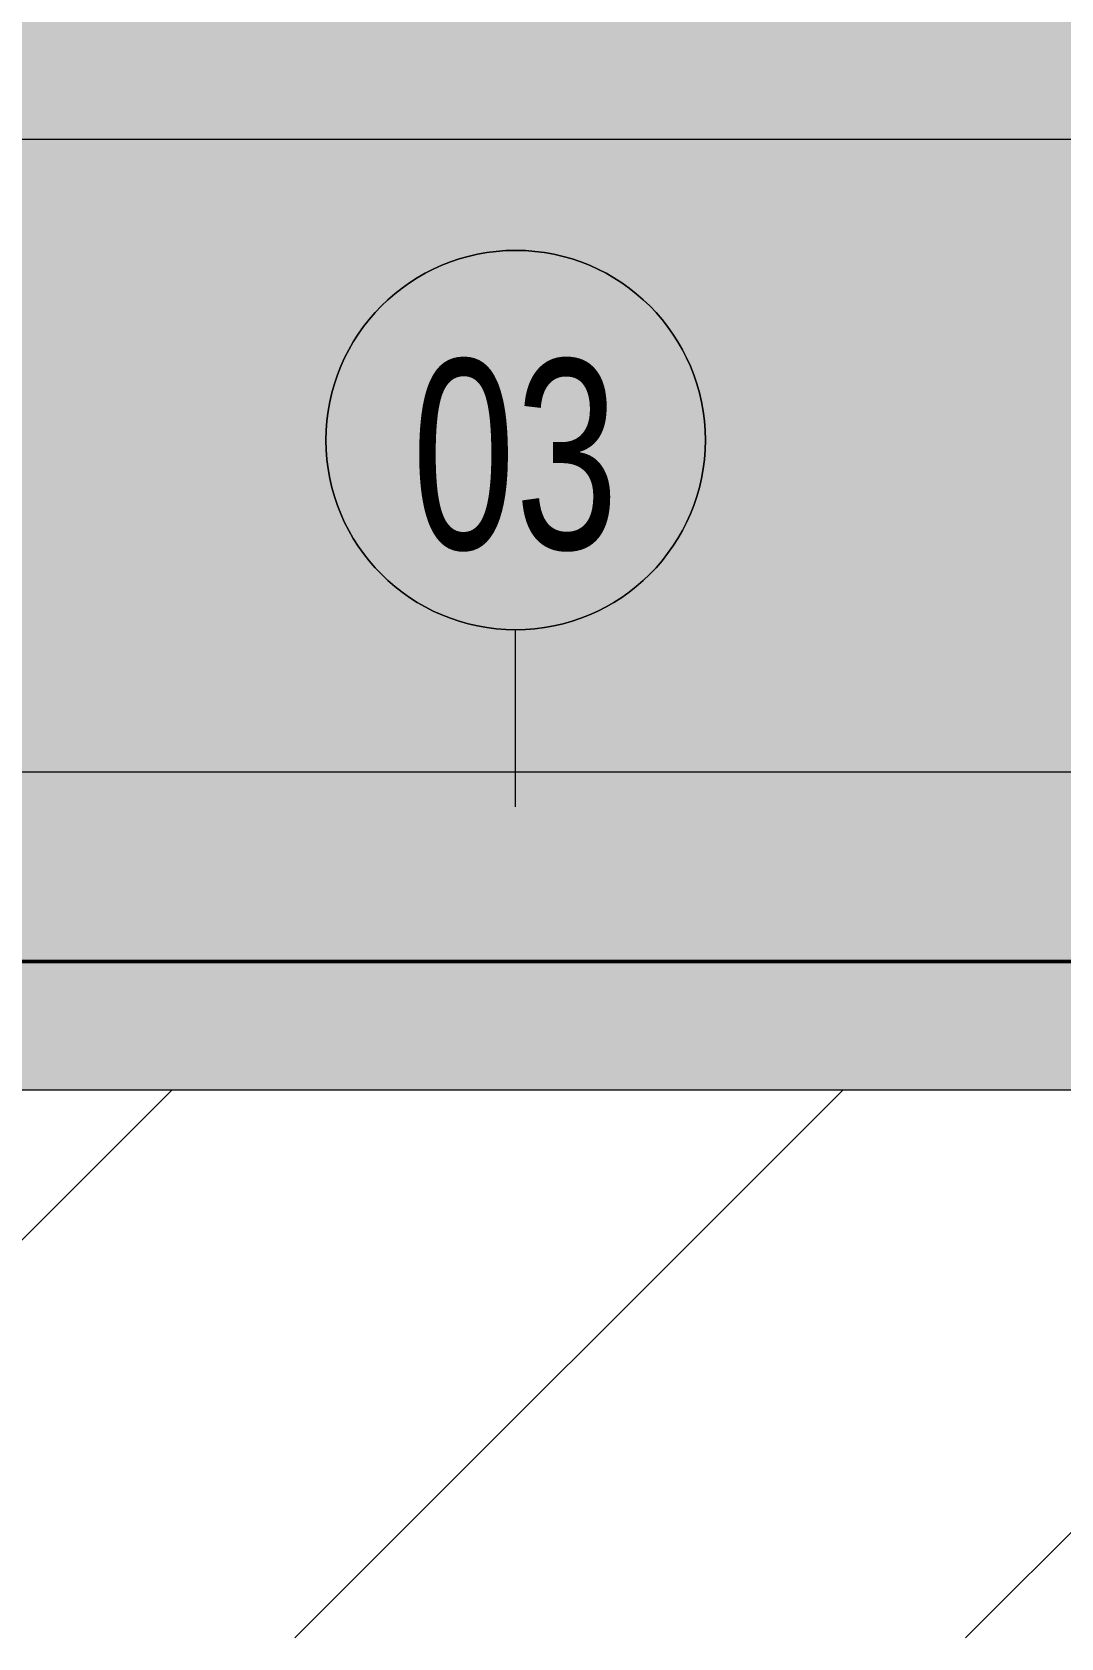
# Model space of a CAD drawing. Header units: millimetres. Extents: x -155050 to -36395, y -2753 to 7638.
# Drawn here: x -42508 to -40881, y -1819 to 720 of the extents above; entities that cross this region are included whole.
import ezdxf

# ---------------------------------------------------------------- set-up
doc = ezdxf.new("R2010")
doc.units = ezdxf.units.MM
for name, pattern in [('IMPORT-DASHDOT', [11.176, 8.128, -1.524, 0, -1.524]), ('IMPORT-DASHED _2_', [9.652, 8.128, -1.524]), ('IMPORT-PHANTOM2', [14.732, 8.128, -1.524, 1.016, -1.524, 1.016, -1.524]), ('IMPORT-VODVBRDO', [20, 7, -6.5, 0, -6.5])]:
    doc.linetypes.add(name, pattern=pattern)
for name, color, linetype, lineweight, true_color in [('---1 - PBS PNP-1', 1, 'Continuous', 35, 0xff0000), ('00_pl_deštová voda oblast', 6, 'Continuous', 25, 0xff00ff), ('00_pL_hranice pozemku', 1, 'Continuous', 35, 0xff0000), ('00_pL_katastr', 150, 'Continuous', 9, 0x007fff), ('00_pL_katastr-1', 150, 'Continuous', 35, 0x007fff), ('00_pL_OCHRANNE PASNO TEPLOVOD-1', 40, 'Continuous', 9, 0xffbf00), ('212_HK_situace_03_dwg-1', 40, 'Continuous', 9, 0xffbf00), ('A-WALL-1', 7, 'Continuous', 9, 0xd7d5cb), ('A-WALL-2', 7, 'Continuous', 9, 0x004080), ('A-WALL-3', 7, 'Continuous', 9, 0xdeddc7), ('A-WALL-4', 7, 'Continuous', 9, 0x787878), ('DEMOLICE-1', 2, 'Continuous', 35, 0xffff00), ('hch kanal-4', 6, 'IMPORT-VODVBRDO', 9, 0xff00ff), ('hch teren-1', 7, 'Continuous', 9, 0x00a5a5), ('hch tok-1', 7, 'Continuous', 9, 0x00a5a5), ('Obrys', 2, 'Continuous', 9, 0xffff00), ('Obrys-2', 1, 'IMPORT-DASHED _2_', 9, 0xff0000), ('Obrys-3', 5, 'Continuous', 9, 0x0000ff), ('Obrys-4', 5, 'IMPORT-DASHDOT', 9, 0x0000ff), ('PDF7_0V - Voda návrh', 9, 'Continuous', 9, 0x808080), ('PDF7_GASNET PLYN STŘEDOTLAK', 9, 'Continuous', 9, 0x808080), ('PDF7_GASNET PLYN STŘEDOTLAK OCHRANNĚ PÁSMO', 7, 'Continuous', 9, 0xa5a552), ('PDF7_GP Dopravní zařízení', 1, 'Continuous', 9, 0xff0000), ('PDF7_GP Elektrické objekty', 6, 'Continuous', 9, 0xff00ff), ('PDF7_GP Hraniční linie', 7, 'Continuous', 9, 0x0052a5), ('PDF7_GP Kanalizační objekty', 30, 'Continuous', 9, 0xff7f00), ('PDF7_GP Plotové linie', 7, 'Continuous', 9, 0x0052a5), ('PDF7_GP Stromy', 7, 'Continuous', 9, 0x67a552), ('PDF7_GP Veřejné osvětlení - lampy', 200, 'Continuous', 9, 0xbf00ff), ('PDF7_GP Vodovodní objekty', 3, 'Continuous', 9, 0x00ff00), ('PDF7_GP Výšky bodů', 7, 'Continuous', 9, 0x0052a5), ('PDF7_ISS CETIN Nadzemní sítě', 9, 'Continuous', 9, 0x808080), ('PDF7_ISS CETIN Zaměřené a kótované vnitřní STP', 9, 'Continuous', 9, 0x808080), ('PDF7_ISS ELEKTRÁRNA OPATOVICE TEPLOVOD', 9, 'Continuous', 9, 0x808080), ('PDF7_ISS KRÁLOVÉHRADECKÁ PROVOZNÍ SPLAŠKOVÁ KANALIZACE', 9, 'Continuous', 9, 0x808080), ('PDF7_ISS KRÁLOVÉHRADECKÁ PROVOZNÍ SPLAŠKOVÁ KANALIZACE ŠACHTY-1', 200, 'Continuous', 9, 0xbf00ff), ('PDF7_ISS KRÁLOVÉHRADECKÁ PROVOZNÍ VODOVOD HL ŘAD', 9, 'Continuous', 9, 0x808080), ('PDF7_ISS TECHNICKÉ SLUŽBY HK VO', 9, 'Continuous', 9, 0x808080), ('PDF7_ISS ČEZ DISTRIBUCE NN', 9, 'Continuous', 9, 0x808080), ('PDF7_ISS ČEZ DISTRIBUCE VN PODZEMNÍ', 9, 'Continuous', 9, 0x808080), ('PDF7_Pouchov_726559$0$23700', 7, 'Continuous', 9, 0x52a5a5), ('PDF7_Slezské Předměstí_646971$0$21900', 7, 'Continuous', 9, 0x002600), ('PDF7_Slezské Předměstí_646971$0$23700', 9, 'Continuous', 9, 0x808080), ('Vlastní 1_A-DETL-GENF-1', 9, 'Continuous', 9, 0x808080)]:
    doc.layers.add(name, color=color, linetype=linetype, lineweight=lineweight, true_color=true_color)
for name, color, linetype, lineweight in [('0-1', 7, 'Continuous', 9), ('0-2', 7, 'IMPORT-PHANTOM2', 9), ('00_pL_KOTY', 7, 'Continuous', 9), ('00_pL_stavajici objekty', 7, 'Continuous', 50), ('2966-1_navrh dispozice stroju-HK_02_dwg-1', 7, 'Continuous', 9), ('2966-1_navrh dispozice stroju-HK_dwg-1', 7, 'Continuous', 9), ('A-ANNO-IDEN', 7, 'Continuous', 9), ('A-ANNO-IDEN-1', 7, 'Continuous', 18), ('A-DETL-THIN', 7, 'Continuous', 9), ('A-WALL', 7, 'Continuous', 9), ('HK_TEREN_SESAZENI_dwg-1', 7, 'Continuous', 9), ('Kóty', 7, 'Continuous', 9), ('PDF4_Geometry', 7, 'Continuous', 9), ('PDF4_Solid Fills', 7, 'Continuous', 9), ('PDF7_GP Popis', 7, 'Continuous', 9), ('PDF9_Geometrie', 7, 'Continuous', 9)]:
    doc.layers.add(name, color=color, linetype=linetype, lineweight=lineweight)
doc.styles.add('Arial', font='arial.ttf', dxfattribs={"width": 0.7, "height": 300})

# ---------------------------------------------------------------- blocks, each defined once
blk = doc.blocks.new('2966-1_navrh dispozice stroju-HK_dwg__OPEN-V46-Řez 5')
at = {"layer": 'Kóty'}
blk.add_line((181065.7, -750), (181940.7, -750), dxfattribs=at)
at = {"layer": 'Kóty', "flags": 128}
blk.add_lwpolyline([(181940.7, -750), (181065.7, -750), (181940.7, -750)], dxfattribs=at)
blk = doc.blocks.new('2966-1_navrh dispozice stroju-HK_dwg-867852-Řez 5')
at = {"layer": 'Kóty'}
blk.add_line((181940.7, -750), (198730.7, -750), dxfattribs=at)
at = {"layer": 'Obrys'}
blk.add_line((203519.7, -750), (179267.8, -750), dxfattribs=at)
at = {"extrusion": (0, 0, -1)}
blk.add_blockref('2966-1_navrh dispozice stroju-HK_dwg__OPEN-V46-Řez 5', (-380671.4, 0), dxfattribs=at)
blk = doc.blocks.new('2966-1_navrh dispozice stroju-HK_02_dwg__OPEN-V47-Řez 5')
at = {"layer": 'Kóty'}
blk.add_line((181287.8, -750), (182162.8, -750), dxfattribs=at)
at = {"layer": 'Kóty', "flags": 128}
blk.add_lwpolyline([(182162.8, -750), (181287.8, -750), (182162.8, -750)], dxfattribs=at)
blk = doc.blocks.new('2966-1_navrh dispozice stroju-HK_02_dwg__X1478-904665-Řez 5')
at = {"layer": '0-1'}
for p, q in [((197777.1, -750), (197783.3, -750)), ((197777.4, -750), (197781.9, -750)), ((197779.2, -750), (197783.1, -750)), ((197779.9, -750), (197799.8, -750)), ((197782, -750), (197785.7, -750)), ((197785.7, -750), (197789.2, -750)), ((197790.2, -750), (197793.7, -750)), ((197795.3, -750), (197799, -750)), ((197801.4, -750), (197805.4, -750)), ((197805.4, -750), (197811.6, -750)), ((197808.4, -750), (197813, -750)), ((197815.8, -750), (197820.4, -750)), ((197817, -750), (197822.9, -750)), ((197823.6, -750), (197827.6, -750)), ((197828.3, -750), (197850.2, -750)), ((197830, -750), (197833.7, -750)), ((197835.4, -750), (197839, -750)), ((197840, -750), (197843.5, -750)), ((197843.6, -750), (197847.3, -750)), ((197846.3, -750), (197850.3, -750)), ((197846.7, -750), (197852.6, -750)), ((197847.6, -750), (197852.2, -750))]:
    blk.add_line(p, q, dxfattribs=at)
blk = doc.blocks.new('2966-1_navrh dispozice stroju-HK_02_dwg__X1497-904684-Řez 5')
at = {"layer": '0-1'}
for p, q in [((197777.2, -750), (197783.6, -750)), ((197777.3, -750), (197781.9, -750)), ((197779, -750), (197783, -750)), ((197780.5, -750), (197798.8, -750)), ((197781.8, -750), (197785.5, -750)), ((197785.5, -750), (197789, -750)), ((197789.9, -750), (197793.4, -750)), ((197795, -750), (197798.7, -750)), ((197801, -750), (197805, -750)), ((197804.7, -750), (197811.1, -750)), ((197808, -750), (197812.5, -750)), ((197815.4, -750), (197819.9, -750)), ((197816.4, -750), (197822.2, -750)), ((197823.2, -750), (197827.2, -750)), ((197827.6, -750), (197850.4, -750)), ((197829.7, -750), (197833.4, -750)), ((197835.2, -750), (197838.7, -750)), ((197839.7, -750), (197843.3, -750)), ((197843.4, -750), (197847.1, -750)), ((197846.1, -750), (197850.1, -750)), ((197846.9, -750), (197852.7, -750)), ((197847.6, -750), (197852.1, -750))]:
    blk.add_line(p, q, dxfattribs=at)
blk = doc.blocks.new('2966-1_navrh dispozice stroju-HK_02_dwg-876232-Řez 5')
at = {"layer": '0-1'}
for p, q in [((197724.8, -750), (197719.3, -750)), ((197724.8, -750), (197719.3, -750)), ((197724.8, -750), (197719.3, -750)), ((197724.8, -750), (197719.3, -750)), ((197736.8, -750), (197722.8, -750)), ((197736.8, -750), (197722.8, -750)), ((197724.8, -750), (197744.8, -750)), ((197744.8, -750), (197724.8, -750)), ((197744.8, -750), (197724.8, -750)), ((197724.8, -750), (197744.8, -750)), ((197724.8, -750), (197744.8, -750)), ((197744.8, -750), (197724.8, -750)), ((197744.8, -750), (197724.8, -750)), ((197724.8, -750), (197744.8, -750)), ((197750.3, -750), (197744.8, -750)), ((197750.3, -750), (197744.8, -750)), ((197750.3, -750), (197744.8, -750)), ((197750.3, -750), (197744.8, -750)), ((197852.8, -750), (197776.8, -750)), ((197852.8, -750), (197776.8, -750)), ((197847.8, -750), (197781.8, -750)), ((197847.8, -750), (197781.8, -750)), ((197821.8, -750), (197807.8, -750)), ((197821.8, -750), (197807.8, -750)), ((197884.8, -750), (197879.3, -750)), ((197884.8, -750), (197879.3, -750)), ((197884.8, -750), (197879.3, -750)), ((197884.8, -750), (197879.3, -750)), ((197904.8, -750), (197884.8, -750)), ((197884.8, -750), (197904.8, -750)), ((197884.8, -750), (197904.8, -750)), ((197904.8, -750), (197884.8, -750)), ((197904.8, -750), (197884.8, -750)), ((197884.8, -750), (197904.8, -750)), ((197884.8, -750), (197904.8, -750)), ((197904.8, -750), (197884.8, -750)), ((197906.8, -750), (197892.8, -750)), ((197906.8, -750), (197892.8, -750)), ((197910.3, -750), (197904.8, -750)), ((197910.3, -750), (197904.8, -750)), ((197910.3, -750), (197904.8, -750)), ((197910.3, -750), (197904.8, -750)), ((197914.8, -750), (197919.8, -750)), ((197914.8, -750), (197919.8, -750))]:
    blk.add_line(p, q, dxfattribs=at)
at = {"layer": '0-1', "flags": 128}
for points in [[(197919.8, -750), (197914.8, -750), (197714.8, -750), (197709.8, -750)], [(197709.8, -750), (197714.8, -750), (197914.8, -750)], [(197919.8, -750), (197914.8, -750), (197714.8, -750), (197709.8, -750)], [(197709.8, -750), (197714.8, -750), (197914.8, -750)]]:
    blk.add_lwpolyline(points, dxfattribs=at)
at = {"layer": '0-2'}
blk.add_line((197814.8, -750), (196651.8, -750), dxfattribs=at)
at = {"layer": '0-2', "flags": 128}
blk.add_lwpolyline([(195151.8, -750), (196651.8, -750), (197814.8, -750)], dxfattribs=at)
at = {"layer": 'Kóty'}
blk.add_line((182162.8, -750), (198952.8, -750), dxfattribs=at)
blk.add_line((182162.8, -750), (198952.8, -750), dxfattribs=at)
at = {"layer": 'Obrys'}
for p, q in [((179267.8, -750), (203741.8, -750)), ((203741.8, -750), (179267.8, -750)), ((198999, -750), (192881.8, -750)), ((192881.8, -750), (198999, -750)), ((197112.6, -750), (198999, -750)), ((197112.6, -750), (198999, -750))]:
    blk.add_line(p, q, dxfattribs=at)
at = {"layer": 'Obrys-2'}
for p, q in [((192608.7, -750), (199327.8, -750)), ((199327.8, -750), (192608.7, -750))]:
    blk.add_line(p, q, dxfattribs=at)
at = {"layer": 'Obrys-3'}
for p, q in [((181587.8, -750), (200127.8, -750)), ((200127.8, -750), (181587.8, -750)), ((199807.8, -750), (181587.8, -750)), ((199227.8, -750), (199827.8, -750))]:
    blk.add_line(p, q, dxfattribs=at)
at = {"layer": 'Obrys-3', "flags": 128}
blk.add_lwpolyline([(199802.8, -750), (181587.8, -750), (180987.8, -750)], dxfattribs=at)
at = {"layer": 'Obrys-4'}
for p, q in [((190787.8, -750), (200807.8, -750)), ((196527.8, -750), (200507.8, -750))]:
    blk.add_line(p, q, dxfattribs=at)
for name in ['2966-1_navrh dispozice stroju-HK_02_dwg__X1478-904665-Řez 5', '2966-1_navrh dispozice stroju-HK_02_dwg__X1497-904684-Řez 5']:
    blk.add_blockref(name, (0, 0))
at = {"extrusion": (0, 0, -1)}
blk.add_blockref('2966-1_navrh dispozice stroju-HK_02_dwg__OPEN-V47-Řez 5', (-381115.6, 0), dxfattribs=at)
blk.add_blockref('2966-1_navrh dispozice stroju-HK_02_dwg__OPEN-V47-Řez 5', (-381115.6, 0), dxfattribs=at)
blk = doc.blocks.new('212_HK_situace_03_dwg__U37-904821-Řez 5')
at = {"layer": 'DEMOLICE-1'}
for p, q in [((196949.4, -750), (197975.7, -750)), ((197890.4, -750), (197035.1, -750))]:
    blk.add_line(p, q, dxfattribs=at)
blk = doc.blocks.new('212_HK_situace_03_dwg__U37-V48-Řez 5')
at = {"layer": 'DEMOLICE-1'}
for p, q in [((197061.3, -750), (197353.5, -750)), ((198002.3, -750), (197728.2, -750))]:
    blk.add_line(p, q, dxfattribs=at)
blk = doc.blocks.new('212_HK_situace_03_dwg__U38-904822-Řez 5')
for name in ['212_HK_situace_03_dwg__U37-904821-Řez 5', '212_HK_situace_03_dwg__U37-V48-Řez 5']:
    blk.add_blockref(name, (0, 0))
blk = doc.blocks.new('212_HK_situace_03_dwg-886969-Řez 5')
at = {"layer": 'PDF4_Solid Fills'}
blk.add_hatch(color=256, dxfattribs=at).paths.add_polyline_path([(198613.7, -750), (198284.5, -750), (198315, -750)])
at = {"layer": '---1 - PBS PNP-1'}
blk.add_line((200712, -750), (197102.1, -750), dxfattribs=at)
at = {"layer": '00_pl_deštová voda oblast'}
for p, q in [((200043.4, -750), (180549.2, -750)), ((195636.6, -750), (200095.2, -750))]:
    blk.add_line(p, q, dxfattribs=at)
at = {"layer": '00_pl_deštová voda oblast', "flags": 128}
blk.add_lwpolyline([(200045.5, -750), (200045.1, -750), (180445.2, -750)], dxfattribs=at)
at = {"layer": '00_pL_hranice pozemku', "flags": 128}
blk.add_lwpolyline([(179267.8, -750), (190825.3, -750), (190825.2, -750), (200517.2, -750), (200432.6, -750), (203816.9, -750)], dxfattribs=at)
at = {"layer": '00_pL_katastr'}
blk.add_line((197234.5, -750), (197893.9, -750), dxfattribs=at)
at = {"layer": '00_pL_katastr', "flags": 128}
blk.add_lwpolyline([(184793.1, -750), (200400.1, -750), (198207.5, -750), (182600.5, -750)], close=True, dxfattribs=at)
at = {"layer": '00_pL_katastr'}
for points in [[(197749, -750), (197646, -750), (197540.5, -750), (197432.4, -750)], [(197947.5, -750), (197918.1, -750), (197851.9, -750), (197749, -750)]]:
    blk.add_open_spline(points, degree=3, dxfattribs=at)
at = {"layer": '00_pL_katastr-1'}
for p, q in [((179267.8, -750), (203816.9, -750)), ((179267.8, -750), (203816.9, -750)), ((179267.8, -750), (203816.9, -750)), ((203816.9, -750), (179267.8, -750)), ((203816.9, -750), (179267.8, -750)), ((196002.9, -750), (203816.9, -750))]:
    blk.add_line(p, q, dxfattribs=at)
at = {"layer": '00_pL_katastr-1', "flags": 128}
for points in [[(179267.8, -750), (180387, -750), (190827.9, -750), (199063.2, -750), (203816.9, -750)], [(179267.8, -750), (189670, -750), (187547.7, -750), (203518.5, -750), (196394.9, -750), (179267.8, -750)], [(203816.9, -750), (186983.6, -750), (187223.2, -750), (179267.8, -750)], [(179267.8, -750), (185852.7, -750), (188324, -750), (200935.3, -750), (203816.9, -750)], [(179267.8, -750), (194666.6, -750), (198047.6, -750), (202800.4, -750), (196394.9, -750), (196349.3, -750), (193555.8, -750), (179267.8, -750)], [(179267.8, -750), (185608.4, -750), (190751.4, -750), (190749.7, -750), (194726.1, -750), (196002.9, -750), (200511.7, -750), (200463.8, -750), (200417.6, -750), (203816.9, -750)], [(203816.9, -750), (197234.5, -750), (197119.5, -750), (186897.2, -750), (187707.1, -750)], [(187707.1, -750), (197948.3, -750), (197893.9, -750), (203816.9, -750)], [(190827.9, -750), (190751.4, -750), (193781.3, -750), (203816.9, -750)], [(198449.7, -750), (199240.6, -750), (198619.2, -750)]]:
    blk.add_lwpolyline(points, dxfattribs=at)
at = {"layer": '00_pL_KOTY', "flags": 128}
for points in [[(197569.4, -750), (202968.9, -750), (203816.9, -750)], [(203816.9, -750), (199114.1, -750), (197569.4, -750)]]:
    blk.add_lwpolyline(points, dxfattribs=at)
at = {"layer": '00_pL_OCHRANNE PASNO TEPLOVOD-1'}
for p, q in [((203816.9, -750), (195853.7, -750)), ((195993.3, -750), (203816.9, -750))]:
    blk.add_line(p, q, dxfattribs=at)
at = {"layer": '00_pL_stavajici objekty'}
blk.add_line((179267.8, -750), (203816.9, -750), dxfattribs=at)
at = {"layer": '00_pL_stavajici objekty', "flags": 128}
blk.add_lwpolyline([(203816.9, -750), (186930.3, -750), (187170, -750), (179267.8, -750)], dxfattribs=at)
at = {"layer": 'PDF4_Geometry'}
for p, q in [((203816.9, -750), (179267.8, -750)), ((179267.8, -750), (203816.9, -750)), ((179267.8, -750), (203816.9, -750)), ((203816.9, -750), (179267.8, -750))]:
    blk.add_line(p, q, dxfattribs=at)
at = {"layer": 'PDF4_Geometry', "flags": 128}
for points in [[(179267.8, -750), (187494.4, -750), (203465.2, -750), (196341.6, -750), (179267.8, -750)], [(179267.8, -750), (193502.6, -750), (196296, -750), (196341.6, -750), (202747.1, -750), (197994.3, -750), (194613.3, -750), (179267.8, -750)], [(197840.7, -750), (197895.1, -750), (187653.9, -750), (186843.9, -750), (197066.2, -750), (197181.2, -750)], [(190774.6, -750), (190698.2, -750), (193728.1, -750), (203816.9, -750)], [(203816.9, -750), (197181.2, -750), (197840.7, -750), (203816.9, -750)], [(198396.4, -750), (199187.4, -750), (198566, -750)]]:
    blk.add_lwpolyline(points, dxfattribs=at)
blk.add_lwpolyline([(184739.8, -750), (200346.9, -750), (198154.3, -750), (182547.2, -750)], close=True, dxfattribs=at)
at = {"layer": 'PDF4_Geometry'}
for points in [[(197485.1, -750), (197562.6, -750), (197652.8, -750), (197755.5, -750)], [(197737.4, -750), (197668.9, -750), (197607.7, -750), (197553.6, -750)], [(197881.5, -750), (197815.3, -750), (197745.3, -750), (197671.7, -750)], [(197894.2, -750), (197864.8, -750), (197798.6, -750), (197695.7, -750)], [(197733.1, -750), (197781.5, -750), (197826.2, -750), (197867.3, -750)], [(197927.3, -750), (197869.1, -750), (197805.9, -750), (197737.4, -750)], [(197755.5, -750), (197858.4, -750), (197955.2, -750), (198046, -750)], [(197867.3, -750), (197908.5, -750), (197943.8, -750), (197973.4, -750)], [(198063.9, -750), (198008.6, -750), (197947.7, -750), (197881.5, -750)], [(197973.4, -750), (198010.1, -750), (198036.4, -750), (198052.2, -750)], [(198052.2, -750), (198068.1, -750), (198064.9, -750), (198042.5, -750)], [(198046, -750), (198171.2, -750), (198232.5, -750), (198229.9, -750)], [(198229.9, -750), (198227.7, -750), (198172.4, -750), (198063.9, -750)], [(198634.8, -750), (198619.8, -750), (198666, -750), (198773.3, -750)], [(198773.3, -750), (198858.3, -750), (198960.3, -750), (199079.1, -750)], [(198799.8, -750), (198786.6, -750), (198791, -750), (198813.1, -750)], [(198869.5, -750), (198836.3, -750), (198813, -750), (198799.8, -750)], [(199106.2, -750), (199000, -750), (198901, -750), (198809.3, -750)], [(198978.9, -750), (198935.1, -750), (198898.7, -750), (198869.5, -750)], [(198920.5, -750), (198985.2, -750), (199053.8, -750), (199126.2, -750)], [(199120.6, -750), (199069.9, -750), (199022.7, -750), (198978.9, -750)], [(199079.1, -750), (199198, -750), (199314.7, -750), (199429.4, -750)], [(199374.9, -750), (199302.1, -750), (199212.5, -750), (199106.2, -750)], [(199257.1, -750), (199216.7, -750), (199171.2, -750), (199120.6, -750)], [(199126.2, -750), (199198.7, -750), (199258.5, -750), (199305.7, -750)], [(199411, -750), (199321.6, -750), (199233.4, -750), (199146.4, -750)], [(199256.9, -750), (199376.3, -750), (199475.1, -750), (199553.1, -750)], [(199305.7, -750), (199371.1, -750), (199395.8, -750), (199380, -750)]]:
    blk.add_open_spline(points, degree=3, dxfattribs=at)
at = {"layer": 'PDF4_Solid Fills'}
for p, q in [((198613.7, -750), (198284.5, -750)), ((198284.5, -750), (198315, -750)), ((198315, -750), (198613.7, -750))]:
    blk.add_line(p, q, dxfattribs=at)
at = {"layer": 'PDF7_0V - Voda návrh'}
for p, q in [((197429, -750), (198891.2, -750)), ((197780.8, -750), (198113.1, -750)), ((198910.7, -750), (198591.9, -750)), ((199157.1, -750), (199489.4, -750))]:
    blk.add_line(p, q, dxfattribs=at)
at = {"layer": 'PDF7_0V - Voda návrh', "flags": 128}
for points in [[(197902.7, -750), (197636.7, -750), (197703.3, -750), (197902.6, -750)], [(198113.2, -750), (197780.8, -750), (198312.5, -750), (198910.7, -750)]]:
    blk.add_lwpolyline(points, dxfattribs=at)
at = {"layer": 'PDF7_GASNET PLYN STŘEDOTLAK', "flags": 128}
for points in [[(197076.4, -750), (197874, -750)], [(198071.2, -750), (197273.6, -750), (197207.2, -750), (197273.6, -750)], [(198272.8, -750), (198472.1, -750), (198472.1, -750), (198870.9, -750), (198870.9, -750), (199070.3, -750), (198870.9, -750), (198870.9, -750), (198472.1, -750), (198472.1, -750)], [(199267.6, -750), (199068.2, -750), (199068.2, -750), (198669.4, -750), (198669.4, -750), (198470, -750), (198669.4, -750), (198669.4, -750), (199068.2, -750), (199068.2, -750)], [(198605, -750), (198605.1, -750)], [(198738, -750), (198738, -750)], [(198802.4, -750), (198802.3, -750)], [(198935.3, -750), (198935.3, -750)]]:
    blk.add_lwpolyline(points, close=True, dxfattribs=at)
at = {"layer": 'PDF7_GASNET PLYN STŘEDOTLAK OCHRANNĚ PÁSMO', "flags": 128}
for points in [[(197473.3, -750), (197739.2, -750)], [(197738.6, -750), (197539.2, -750)], [(197740.7, -750), (197541.3, -750)], [(198004.4, -750), (197805, -750)], [(197805.7, -750), (198005.1, -750)], [(198006.6, -750), (197807.2, -750)], [(197807.8, -750), (198007.2, -750)], [(198073.7, -750), (198273.1, -750)], [(198336.8, -750), (198137.4, -750)], [(198138, -750), (198337.4, -750)], [(198338.9, -750), (198139.5, -750)], [(198602.6, -750), (198403.2, -750)], [(198403.9, -750), (198603.3, -750)], [(198406, -750), (198605.4, -750)], [(198671.2, -750), (198471.8, -750)], [(198934.9, -750), (198735.5, -750)], [(198736.2, -750), (198935.6, -750)], [(198937.1, -750), (198737.7, -750)], [(198738.3, -750), (198937.7, -750)], [(199002.1, -750), (199201.4, -750)], [(199004.2, -750), (199203.6, -750)], [(199267.3, -750), (199067.9, -750)], [(199269.4, -750), (199070, -750)]]:
    blk.add_lwpolyline(points, close=True, dxfattribs=at)
at = {"layer": 'PDF7_GP Dopravní zařízení'}
for p, q in [((199000.7, -750), (199266.7, -750)), ((199333.1, -750), (199133.7, -750))]:
    blk.add_line(p, q, dxfattribs=at)
at = {"layer": 'PDF7_GP Dopravní zařízení', "flags": 128}
blk.add_lwpolyline([(198469, -750), (198734.9, -750), (199332.9, -750), (199067, -750)], close=True, dxfattribs=at)
at = {"layer": 'PDF7_GP Elektrické objekty'}
blk.add_line((198057.2, -750), (197857.8, -750), dxfattribs=at)
blk.add_line((198057.2, -750), (197857.8, -750), dxfattribs=at)
at = {"layer": 'PDF7_GP Hraniční linie'}
for p, q in [((195544.4, -750), (200255.2, -750)), ((198201.9, -750), (196274.3, -750))]:
    blk.add_line(p, q, dxfattribs=at)
at = {"layer": 'PDF7_GP Hraniční linie', "flags": 128}
for points in [[(203816.9, -750), (189170.9, -750), (179267.8, -750)], [(179267.8, -750), (189500.9, -750), (203816.9, -750)], [(179267.8, -750), (185267, -750), (191581.5, -750), (200953.1, -750), (203816.9, -750)], [(201161.9, -750), (192056.1, -750), (185007.8, -750), (187996.4, -750), (191783.5, -750), (195571.3, -750), (199891.3, -750), (203816.9, -750)], [(185377.2, -750), (189897, -750), (194881.7, -750), (203816.9, -750)], [(203816.9, -750), (201796.7, -750), (198272.7, -750), (194881.7, -750), (192885.8, -750), (194012.7, -750), (197001.4, -750), (200255.2, -750), (203816.9, -750)], [(195665.5, -750), (195599.5, -750), (200451.5, -750), (200650.3, -750)], [(195663.8, -750), (195665.5, -750), (200650.3, -750), (200578.6, -750), (195992.4, -750)], [(203816.9, -750), (196808.4, -750), (196873.7, -750)]]:
    blk.add_lwpolyline(points, dxfattribs=at)
for points in [[(197056.2, -750), (200180, -750), (200184.9, -750), (197061.1, -750)], [(200195.1, -750), (198599.8, -750), (198201.9, -750), (199863.6, -750)]]:
    blk.add_lwpolyline(points, close=True, dxfattribs=at)
at = {"layer": 'PDF7_GP Kanalizační objekty'}
blk.add_line((199253.7, -750), (198788.4, -750), dxfattribs=at)
at = {"layer": 'PDF7_GP Plotové linie', "flags": 128}
blk.add_lwpolyline([(195544.4, -750), (197339, -750), (199332.9, -750), (201393.4, -750), (203387.3, -750), (203816.9, -750)], dxfattribs=at)
at = {"layer": 'PDF7_GP Popis'}
for p, q in [((198191.4, -750), (198324.4, -750)), ((198387.5, -750), (198453.9, -750)), ((198457.2, -750), (198523.6, -750)), ((198786.3, -750), (198520.3, -750)), ((199132.1, -750), (198932.6, -750))]:
    blk.add_line(p, q, dxfattribs=at)
at = {"layer": 'PDF7_GP Popis', "flags": 128}
for points in [[(198191.4, -750), (198124.9, -750), (198058.4, -750), (198058.5, -750), (198125, -750), (198191.4, -750), (198257.9, -750), (198324.4, -750), (198257.9, -750)], [(198254.6, -750), (198454.1, -750), (198387.5, -750)], [(198390.7, -750), (198324.2, -750), (198257.8, -750), (198257.8, -750), (198257.8, -750), (198324.3, -750), (198390.7, -750), (198457.2, -750), (198457.2, -750), (198523.7, -750), (198457.2, -750), (198457.3, -750), (198390.8, -750), (198390.8, -750)], [(198457.1, -750), (198390.6, -750), (198390.6, -750), (198457.1, -750), (198656.6, -750)], [(198586.9, -750), (198719.8, -750), (198653.4, -750), (198586.9, -750), (198520.5, -750), (198520.5, -750), (198454, -750), (198453.9, -750), (198520.4, -750), (198586.9, -750)], [(198653.3, -750), (198653.3, -750), (198719.8, -750), (198719.7, -750), (198786.2, -750), (198786.2, -750), (198919.2, -750)], [(198985.5, -750), (199118.5, -750), (199118.6, -750), (199052.1, -750), (198985.6, -750), (198919.1, -750), (198919.1, -750), (198919.1, -750), (198985.6, -750), (199052, -750)], [(198999.2, -750), (198999.1, -750), (199065.6, -750), (199132.1, -750), (199198.5, -750), (199265, -750), (199265, -750), (199198.6, -750), (199132.1, -750)], [(199265, -750), (199397.9, -750), (199331.4, -750), (199264.9, -750), (199264.9, -750), (199265, -750), (199265, -750), (199331.4, -750), (199331.5, -750), (199397.9, -750), (199464.4, -750), (199464.4, -750)], [(199331.3, -750), (199530.8, -750), (199597.3, -750), (199663.7, -750)]]:
    blk.add_lwpolyline(points, dxfattribs=at)
at = {"layer": 'PDF7_GP Stromy'}
for p, q in [((198741.5, -750), (198324.3, -750)), ((198703.4, -750), (198324.4, -750)), ((199055.6, -750), (198638.4, -750)), ((199122, -750), (198743, -750))]:
    blk.add_line(p, q, dxfattribs=at)
at = {"layer": 'PDF7_GP Veřejné osvětlení - lampy'}
for p, q in [((198980.8, -750), (197864.6, -750)), ((198982.8, -750), (197866.6, -750)), ((198296.1, -750), (198467.4, -750)), ((199525.4, -750), (198744.2, -750)), ((199567.4, -750), (198962.7, -750))]:
    blk.add_line(p, q, dxfattribs=at)
at = {"layer": 'PDF7_GP Vodovodní objekty'}
blk.add_line((198857.5, -750), (198658.1, -750), dxfattribs=at)
at = {"layer": 'PDF7_GP Výšky bodů', "flags": 128}
for points in [[(197403.7, -750), (197536.6, -750), (197536.6, -750), (197603.1, -750), (197669.6, -750), (197669.6, -750), (197736.1, -750), (197736.1, -750), (197736.1, -750), (197669.7, -750), (197603.2, -750), (197603.2, -750)], [(197603.7, -750), (197736.6, -750), (197736.7, -750), (197803.1, -750), (197869.6, -750), (197936.1, -750), (197936.1, -750), (197936.2, -750), (197869.7, -750), (197803.2, -750)], [(197674.5, -750), (197807.4, -750), (197807.5, -750), (197874, -750), (197940.4, -750), (197940.4, -750), (198006.9, -750), (198006.9, -750), (198007, -750), (197940.5, -750), (197874, -750), (197874, -750)], [(198001.9, -750), (197736, -750), (197802.5, -750), (197935.4, -750)], [(197873.9, -750), (198006.8, -750), (198073.3, -750), (198073.3, -750), (198139.8, -750), (198206.2, -750), (198206.3, -750), (198206.3, -750), (198206.3, -750), (198139.8, -750), (198073.4, -750)], [(198202, -750), (197936, -750), (198002.5, -750), (198135.4, -750)], [(198041.3, -750), (198174.2, -750), (198174.2, -750), (198240.7, -750), (198307.1, -750), (198307.2, -750), (198373.6, -750), (198373.6, -750), (198373.7, -750), (198307.2, -750), (198240.8, -750), (198240.7, -750)], [(198068.2, -750), (198134.7, -750), (198134.6, -750), (198334.1, -750)], [(198068.2, -750), (198134.6, -750), (198201.1, -750), (198201.1, -750), (198267.6, -750), (198334.1, -750), (198400.5, -750), (198400.6, -750), (198334.1, -750), (198334.1, -750), (198267.7, -750), (198201.2, -750)], [(198136.1, -750), (198269, -750), (198269, -750), (198335.5, -750), (198402, -750), (198402, -750), (198468.4, -750), (198468.5, -750), (198468.5, -750), (198402, -750), (198335.6, -750), (198335.6, -750)], [(198201.1, -750), (198400.4, -750), (198533.5, -750)], [(198203.9, -750), (198336.8, -750), (198336.8, -750), (198403.3, -750), (198469.7, -750), (198469.8, -750), (198536.2, -750), (198536.3, -750), (198536.3, -750), (198469.8, -750), (198403.4, -750)], [(198334.7, -750), (198268.2, -750), (198334.7, -750), (198401.1, -750), (198467.6, -750), (198467.6, -750), (198467.7, -750), (198467.7, -750), (198667.1, -750)], [(198599.9, -750), (198333.9, -750), (198400.5, -750), (198599.9, -750)], [(198538.4, -750), (198538.5, -750), (198538.5, -750), (198472, -750), (198405.5, -750), (198339, -750), (198405.5, -750), (198472, -750), (198538.4, -750), (198604.9, -750), (198671.4, -750), (198671.4, -750), (198671.5, -750), (198605, -750), (198538.5, -750)], [(198639.5, -750), (198373.5, -750), (198440.1, -750), (198573, -750)], [(198403.2, -750), (198536.1, -750), (198602.6, -750), (198602.6, -750), (198669.1, -750), (198669.1, -750), (198735.6, -750), (198735.6, -750), (198802.1, -750), (198802.1, -750), (198735.6, -750), (198669.2, -750), (198602.7, -750)], [(198467.2, -750), (198600.1, -750), (198666.6, -750), (198733, -750), (198799.5, -750), (198866, -750), (198866, -750), (198799.6, -750), (198799.6, -750), (198733.1, -750), (198666.6, -750)], [(198667.8, -750), (198468.3, -750), (198468.4, -750), (198667.8, -750)], [(198538.4, -750), (198671.3, -750), (198804.3, -750)], [(198602.1, -750), (198735, -750), (198801.5, -750), (198801.5, -750), (198867.9, -750), (198868, -750), (198934.4, -750), (198934.5, -750), (198934.5, -750), (198934.5, -750), (198868, -750), (198801.6, -750)], [(198838.6, -750), (198705.7, -750), (198838.7, -750), (198838.7, -750), (198838.7, -750), (198905.2, -750), (198971.6, -750), (198971.6, -750), (199038.1, -750), (199038.1, -750), (199038.1, -750), (198971.7, -750), (198905.2, -750)], [(198732.7, -750), (198732.7, -750), (198732.6, -750), (198799.1, -750), (198865.6, -750), (198932.1, -750), (198932.1, -750), (198932.2, -750), (199065, -750)], [(199065.4, -750), (198799.4, -750), (198866, -750), (199065.3, -750)], [(199067.8, -750), (199134.2, -750), (199134.3, -750), (199067.8, -750), (199001.3, -750), (198934.9, -750), (198868.4, -750), (198934.8, -750), (199001.3, -750), (199067.8, -750), (199134.3, -750), (199200.7, -750), (199200.8, -750), (199200.8, -750), (199134.3, -750), (199067.9, -750)], [(198932, -750), (198932, -750), (199197.9, -750)], [(199200.3, -750), (198934.3, -750), (199000.9, -750), (199133.8, -750)], [(199104.5, -750), (199038, -750), (198971.5, -750), (198971.6, -750), (198971.6, -750), (199038.1, -750), (199104.6, -750), (199171, -750), (199237.5, -750), (199237.5, -750), (199237.5, -750), (199237.4, -750), (199171, -750), (199104.5, -750), (199038.1, -750), (199104.6, -750)], [(199059.8, -750), (199192.7, -750), (199192.8, -750), (199259.2, -750), (199325.7, -750), (199325.7, -750), (199392.2, -750), (199392.2, -750), (199392.2, -750), (199392.3, -750), (199325.8, -750), (199259.3, -750)], [(199199.3, -750), (199132.8, -750), (199066.4, -750), (199066.4, -750), (199066.4, -750), (199132.9, -750), (199132.9, -750), (199199.4, -750), (199265.9, -750), (199332.3, -750), (199332.3, -750), (199332.3, -750), (199332.3, -750), (199265.8, -750), (199199.3, -750), (199132.9, -750), (199132.9, -750), (199132.9, -750)], [(199067.7, -750), (199200.6, -750), (199400.1, -750)], [(199090.9, -750), (199223.8, -750), (199290.3, -750), (199290.3, -750), (199356.7, -750), (199356.7, -750), (199423.2, -750), (199423.2, -750), (199489.7, -750), (199489.7, -750), (199423.3, -750), (199356.8, -750), (199290.3, -750)], [(199198.2, -750), (199198.1, -750), (199198.1, -750), (199464.1, -750)], [(199226.8, -750), (199359.7, -750), (199359.7, -750), (199426.2, -750), (199492.6, -750), (199559.1, -750), (199559.1, -750), (199559.2, -750), (199492.7, -750), (199426.3, -750)], [(199294.6, -750), (199427.5, -750), (199427.5, -750), (199494, -750), (199560.5, -750), (199627, -750), (199627, -750), (199627, -750), (199560.5, -750), (199494.1, -750), (199427.6, -750)]]:
    blk.add_lwpolyline(points, dxfattribs=at)
for points in [[(198534, -750), (198534.1, -750), (198600.5, -750), (198600.6, -750), (198667, -750), (198733.5, -750), (198800, -750), (198866.4, -750), (198800, -750), (198799.9, -750), (198733.4, -750), (198667, -750), (198600.5, -750), (198534, -750)], [(198867, -750), (198800.6, -750), (198800.6, -750), (198867.1, -750), (198933.6, -750), (199000, -750), (199066.5, -750), (199066.5, -750), (199133, -750), (199132.9, -750), (199066.4, -750), (199000, -750), (198933.5, -750), (198867, -750)]]:
    blk.add_lwpolyline(points, close=True, dxfattribs=at)
at = {"layer": 'PDF7_ISS CETIN Nadzemní sítě'}
for p, q in [((197989, -750), (197908.8, -750)), ((197908.8, -750), (197989, -750)), ((198028.6, -750), (197948.3, -750)), ((197948.3, -750), (198028.6, -750)), ((198207.7, -750), (197969.8, -750)), ((197969.8, -750), (198207.7, -750)), ((198445.6, -750), (198207.7, -750)), ((198207.7, -750), (198445.6, -750)), ((198321.8, -750), (198241.6, -750)), ((198241.6, -750), (198321.8, -750)), ((198361.4, -750), (198281.1, -750)), ((198281.1, -750), (198361.4, -750)), ((198654.7, -750), (198574.5, -750)), ((198574.5, -750), (198654.7, -750)), ((198694.2, -750), (198614, -750)), ((198614, -750), (198694.2, -750)), ((198987.5, -750), (198907.3, -750)), ((198907.3, -750), (198987.5, -750)), ((199027, -750), (198946.8, -750)), ((198946.8, -750), (199027, -750))]:
    blk.add_line(p, q, dxfattribs=at)
at = {"layer": 'PDF7_ISS CETIN Nadzemní sítě', "flags": 128}
for points in [[(197336.9, -750), (197868.8, -750)], [(197667.2, -750), (197800.3, -750)], [(197733.9, -750), (197867, -750)], [(197933.7, -750), (197800.6, -750)], [(198467.1, -750), (197935.3, -750)], [(198000, -750), (198133.1, -750)], [(198066.7, -750), (198199.8, -750)], [(198068.2, -750), (198600, -750)], [(198266.5, -750), (198133.4, -750)], [(198332.8, -750), (198465.9, -750)], [(198399.5, -750), (198532.6, -750)], [(198599.3, -750), (198466.2, -750)], [(198665.6, -750), (198798.7, -750)], [(199264.8, -750), (199796.6, -750), (199264.8, -750), (199065.1, -750), (199264.8, -750), (198666.5, -750)], [(198732.3, -750), (198865.4, -750)], [(198932.1, -750), (198799, -750)], [(198998.4, -750), (199131.5, -750)]]:
    blk.add_lwpolyline(points, close=True, dxfattribs=at)
at = {"layer": 'PDF7_ISS CETIN Zaměřené a kótované vnitřní STP'}
for p, q in [((198295.9, -750), (198018.5, -750)), ((198018.5, -750), (198295.9, -750)), ((198565.6, -750), (198288.2, -750)), ((198288.2, -750), (198565.6, -750)), ((198924, -750), (198647.5, -750)), ((198647.5, -750), (198924, -750)), ((199159.5, -750), (198883, -750)), ((198883, -750), (199159.5, -750))]:
    blk.add_line(p, q, dxfattribs=at)
at = {"layer": 'PDF7_ISS CETIN Zaměřené a kótované vnitřní STP', "flags": 128}
for points in [[(196541.8, -750), (197073.5, -750), (198070.5, -750), (199399.7, -750), (200197.3, -750), (199399.7, -750), (200197.3, -750), (199399.7, -750), (198070.5, -750), (197073.5, -750)], [(197871, -750), (197272.8, -750)], [(197884.2, -750), (198482.4, -750)], [(199399.7, -750), (198801.5, -750)]]:
    blk.add_lwpolyline(points, close=True, dxfattribs=at)
at = {"layer": 'PDF7_ISS ELEKTRÁRNA OPATOVICE TEPLOVOD', "flags": 128}
for points in [[(197718, -750), (196854, -750)], [(198249.8, -750), (198050.4, -750), (198249.7, -750), (198050.4, -750), (198515.6, -750), (198914.4, -750), (198515.6, -750), (198050.4, -750)], [(198515.6, -750), (198515.6, -750), (198515.6, -750), (198515.6, -750)], [(198715, -750), (198914.4, -750), (198715, -750), (198914.4, -750)], [(200110.8, -750), (199246.7, -750)]]:
    blk.add_lwpolyline(points, close=True, dxfattribs=at)
at = {"layer": 'PDF7_ISS KRÁLOVÉHRADECKÁ PROVOZNÍ SPLAŠKOVÁ KANALIZACE'}
for p, q in [((198300.1, -750), (198200, -750)), ((198200, -750), (198300.1, -750)), ((198765.3, -750), (198665.3, -750)), ((198665.3, -750), (198765.3, -750))]:
    blk.add_line(p, q, dxfattribs=at)
at = {"layer": 'PDF7_ISS KRÁLOVÉHRADECKÁ PROVOZNÍ SPLAŠKOVÁ KANALIZACE', "flags": 128}
for points in [[(197945.2, -750), (198410.4, -750), (198676.3, -750), (198410.4, -750)], [(199208, -750), (200005.6, -750)]]:
    blk.add_lwpolyline(points, close=True, dxfattribs=at)
at = {"layer": 'PDF7_ISS KRÁLOVÉHRADECKÁ PROVOZNÍ SPLAŠKOVÁ KANALIZACE ŠACHTY-1'}
blk.add_line((197801.2, -750), (195740.7, -750), dxfattribs=at)
blk.add_line((197801.2, -750), (195740.7, -750), dxfattribs=at)
at = {"layer": 'PDF7_ISS KRÁLOVÉHRADECKÁ PROVOZNÍ VODOVOD HL ŘAD'}
for p, q in [((198188.8, -750), (197997.5, -750)), ((197997.5, -750), (198188.8, -750))]:
    blk.add_line(p, q, dxfattribs=at)
at = {"layer": 'PDF7_ISS KRÁLOVÉHRADECKÁ PROVOZNÍ VODOVOD HL ŘAD', "flags": 128}
for points in [[(198669.4, -750), (198868.9, -750), (198470.1, -750), (198071.3, -750), (198470.1, -750), (198868.9, -750)], [(198669.5, -750), (198868.9, -750)], [(200065.2, -750), (199267.7, -750)]]:
    blk.add_lwpolyline(points, close=True, dxfattribs=at)
at = {"layer": 'PDF7_ISS TECHNICKÉ SLUŽBY HK VO', "flags": 128}
for points in [[(197808.9, -750), (196014.3, -750)], [(200135.2, -750), (198340.6, -750)]]:
    blk.add_lwpolyline(points, close=True, dxfattribs=at)
at = {"layer": 'PDF7_ISS ČEZ DISTRIBUCE NN', "flags": 128}
for points in [[(197342.4, -750), (197874.3, -750), (197342.4, -750), (197010, -750), (197342.4, -750), (197010, -750), (197342.4, -750), (197874.3, -750)], [(198804.9, -750), (198937.8, -750), (198605.5, -750), (198406, -750), (198406, -750), (198273.1, -750), (198406, -750), (198406, -750), (198605.5, -750), (198937.8, -750), (198804.9, -750), (198937.8, -750), (198605.5, -750), (198406, -750), (198406, -750), (198273.1, -750), (198406, -750), (198406, -750), (198605.5, -750), (198937.8, -750)], [(198871.3, -750), (198937.8, -750), (198871.3, -750), (198937.8, -750)]]:
    blk.add_lwpolyline(points, close=True, dxfattribs=at)
at = {"layer": 'PDF7_ISS ČEZ DISTRIBUCE VN PODZEMNÍ', "flags": 128}
for points in [[(197680.5, -750), (197813.4, -750), (197414.6, -750), (197215.1, -750), (197215.2, -750), (197082.3, -750), (197215.2, -750), (197215.1, -750), (197414.6, -750), (197813.4, -750)], [(197547.6, -750), (197680.5, -750), (197813.4, -750), (197680.4, -750), (197813.4, -750), (197680.5, -750)], [(198810.2, -750), (198012.7, -750)], [(199076.2, -750), (198212.2, -750)], [(199873.7, -750), (200006.6, -750), (199607.8, -750), (199341.9, -750), (199342, -750), (199275.5, -750), (199342, -750), (199341.9, -750), (199607.8, -750), (200006.6, -750)]]:
    blk.add_lwpolyline(points, close=True, dxfattribs=at)
at = {"layer": 'PDF7_Pouchov_726559$0$23700', "flags": 128}
for points in [[(179267.8, -750), (181861.2, -750), (197746.4, -750), (203816.9, -750)], [(203816.9, -750), (197746.3, -750), (181861, -750), (179267.8, -750)]]:
    blk.add_lwpolyline(points, dxfattribs=at)
at = {"layer": 'PDF7_Slezské Předměstí_646971$0$21900'}
for p, q in [((179267.8, -750), (203816.9, -750)), ((203816.9, -750), (179267.8, -750)), ((203816.9, -750), (179267.8, -750))]:
    blk.add_line(p, q, dxfattribs=at)
at = {"layer": 'PDF7_Slezské Předměstí_646971$0$21900', "flags": 128}
for points in [[(203816.9, -750), (201004.4, -750), (188442.4, -750), (185916.7, -750), (179267.8, -750)], [(179267.8, -750), (187315.3, -750), (187116.5, -750), (203816.9, -750)], [(203816.9, -750), (193816.2, -750), (190825.3, -750), (190895.5, -750), (199137.2, -750), (203816.9, -750)], [(203816.9, -750), (196069.6, -750), (200517.2, -750), (200441, -750), (200432.6, -750), (203816.9, -750)]]:
    blk.add_lwpolyline(points, dxfattribs=at)
at = {"layer": 'PDF7_Slezské Předměstí_646971$0$23700', "flags": 128}
for points in [[(203816.9, -750), (199333.2, -750), (198003.9, -750), (197073.4, -750), (190825.7, -750), (190825.8, -750), (197073.6, -750), (198070.5, -750), (199399.8, -750), (203816.9, -750)], [(203816.9, -750), (203056.5, -750), (200131.3, -750), (190826.1, -750), (190826.8, -750), (199400.9, -750), (202259.6, -750), (203816.9, -750)]]:
    blk.add_lwpolyline(points, dxfattribs=at)
at = {"layer": 'PDF9_Geometrie'}
for points in [[(197781.7, -750), (197257.4, -750), (196700.6, -750), (196111.1, -750)], [(196614.5, -750), (197129.8, -750), (197549.4, -750), (197873.3, -750)], [(198209.3, -750), (197692.6, -750), (197272.6, -750), (196949.5, -750)], [(197166.7, -750), (197399.7, -750), (197637.8, -750), (197881.1, -750)], [(199013.4, -750), (198628.8, -750), (198218.2, -750), (197781.7, -750)], [(197873.3, -750), (198197.1, -750), (198471.5, -750), (198696.5, -750)], [(197881.1, -750), (198124.4, -750), (198401.6, -750), (198712.8, -750)], [(199007, -750), (198989, -750), (198723.1, -750), (198209.3, -750)], [(198696.5, -750), (198921.5, -750), (199025, -750), (199007, -750)], [(198712.8, -750), (199081, -750), (199330.2, -750), (199460.3, -750)], [(199553.5, -750), (199485.5, -750), (199305.5, -750), (199013.4, -750)]]:
    blk.add_open_spline(points, degree=3, dxfattribs=at)
blk.add_blockref('212_HK_situace_03_dwg__U38-904822-Řez 5', (0, 0))
blk = doc.blocks.new('HK_TEREN_SESAZENI_dwg_fgvzhj-918100-Řez 5')
at = {"layer": 'hch kanal-4'}
blk.add_line((197839.5, -750), (195151.6, -750), dxfattribs=at)
at = {"layer": 'hch teren-1', "flags": 128}
for points in [[(196498.3, -750), (196539.2, -750), (198860.1, -750), (198811, -750)], [(198494, -750), (198622.7, -750), (196877.6, -750), (196783.8, -750)]]:
    blk.add_lwpolyline(points, dxfattribs=at)
at = {"layer": 'hch tok-1', "flags": 128}
blk.add_lwpolyline([(198251.1, -750), (199507.8, -750), (195401.6, -750), (199507.8, -750), (198295.1, -750)], dxfattribs=at)
blk = doc.blocks.new('HK_TEREN_SESAZENI_dwg-918098-Řez 5')
blk.add_blockref('HK_TEREN_SESAZENI_dwg_fgvzhj-918100-Řez 5', (0, 0))
blk = doc.blocks.new('Popiska materiálu - Popis-329410-Řez 5')
at = {"layer": 'A-ANNO-IDEN'}
blk.add_circle((182903, 5643.4), 300, dxfattribs=at)
for start, end in [(0, 180), (180, 360)]:
    blk.add_arc((182903, 5643.4), 300, start, end, dxfattribs=at)

msp = doc.modelspace()

# ---------------------------------------------------------------- hatches: boundary and pattern name
at = {"layer": 'A-WALL-1'}
h = msp.add_hatch(color=256, dxfattribs=at)
h.paths.add_polyline_path([(-59172, -450), (-56223.5, -450), (-56223.5, 550), (-59172, 550), (-59172, -447.9)])
h.paths.add_polyline_path([(-52223.5, -450), (-47218.5, -450), (-47218.5, 550), (-52223.5, 550), (-52223.5, -447.9)])
h.paths.add_polyline_path([(-40198.5, -450), (-40198.5, 550), (-43218.5, 550), (-43218.5, -450), (-40233.1, -450)])
at = {"layer": 'A-WALL-2'}
h = msp.add_hatch(color=256, dxfattribs=at)
h.paths.add_polyline_path([(-59172, 550), (-56223.5, 550), (-56223.5, 1700), (-59172, 1700), (-59172, 580.7)])
h.paths.add_polyline_path([(-40089.2, 550), (-40080, 550), (-40080, 1700), (-43218.5, 1700), (-43218.5, 550), (-40137.2, 550)])
h.paths.add_polyline_path([(-52223.5, 550), (-47218.5, 550), (-47218.5, 1700), (-52223.5, 1700), (-52223.5, 580.7)])
at = {"layer": 'A-WALL-3'}
msp.add_hatch(color=256, dxfattribs=at).paths.add_polyline_path([(-43218.5, -953), (-43208.5, -953), (-43208.5, -750), (-40206, -750), (-40206, -450), (-43218.5, -450), (-43218.5, -876.5)])
at = {"layer": 'A-WALL-4'}
msp.add_hatch(color=256, dxfattribs=at).paths.add_polyline_path([(-39849.5, -953), (-39578.5, -953), (-39578.5, -750), (-43208.5, -750), (-43208.5, -953), (-40233.1, -953)])
at = {"layer": 'Vlastní 1_A-DETL-GENF-1'}
h = msp.add_hatch(dxfattribs=at)
h.set_pattern_fill('FP_4', color=256, style=0, pattern_type=2)
h.set_pattern_definition([(45, (-50396.7, 3665), (-530.33, 530.33), [])])
h.paths.add_polyline_path([(-60946.4, -1819.3), (-36397.3, -1819.3), (-36397.3, -953), (-60946.4, -953)])

# ---------------------------------------------------------------- linework, layer by layer
at = {"layer": 'A-ANNO-IDEN'}
msp.add_line((-41743.4, -505.2), (-41743.4, -225.3), dxfattribs=at)
at = {"layer": 'A-DETL-THIN'}
msp.add_line((-36397.3, -953), (-60946.4, -953), dxfattribs=at)
at = {"layer": 'A-WALL'}
for p, q in [((-40056, 550), (-43218.5, 550)), ((-43218.5, -450), (-40056, -450)), ((-39424.3, -750), (-43208.5, -750))]:
    msp.add_line(p, q, dxfattribs=at)

# ---------------------------------------------------------------- block references
at = {"layer": '212_HK_situace_03_dwg-1'}
msp.add_blockref('212_HK_situace_03_dwg-886969-Řez 5', (-240214.2, 0), dxfattribs=at)
at = {"layer": '2966-1_navrh dispozice stroju-HK_02_dwg-1'}
msp.add_blockref('2966-1_navrh dispozice stroju-HK_02_dwg-876232-Řez 5', (-240214.2, 0), dxfattribs=at)
at = {"layer": '2966-1_navrh dispozice stroju-HK_dwg-1'}
msp.add_blockref('2966-1_navrh dispozice stroju-HK_dwg-867852-Řez 5', (-240214.2, 0), dxfattribs=at)
at = {"layer": 'A-ANNO-IDEN'}
msp.add_blockref('Popiska materiálu - Popis-329410-Řez 5', (-224646.3, -5568.7), dxfattribs=at)
at = {"layer": 'HK_TEREN_SESAZENI_dwg-1'}
msp.add_blockref('HK_TEREN_SESAZENI_dwg-918098-Řez 5', (-240214.2, 0), dxfattribs=at)

# ---------------------------------------------------------------- texts
at = {"layer": 'A-ANNO-IDEN-1', "insert": (-41907.1, 202.3), "char_height": 300, "width": 404.05, "attachment_point": 1, "style": 'Arial'}
msp.add_mtext('03', dxfattribs=at)

doc.saveas('drawing.dxf')
